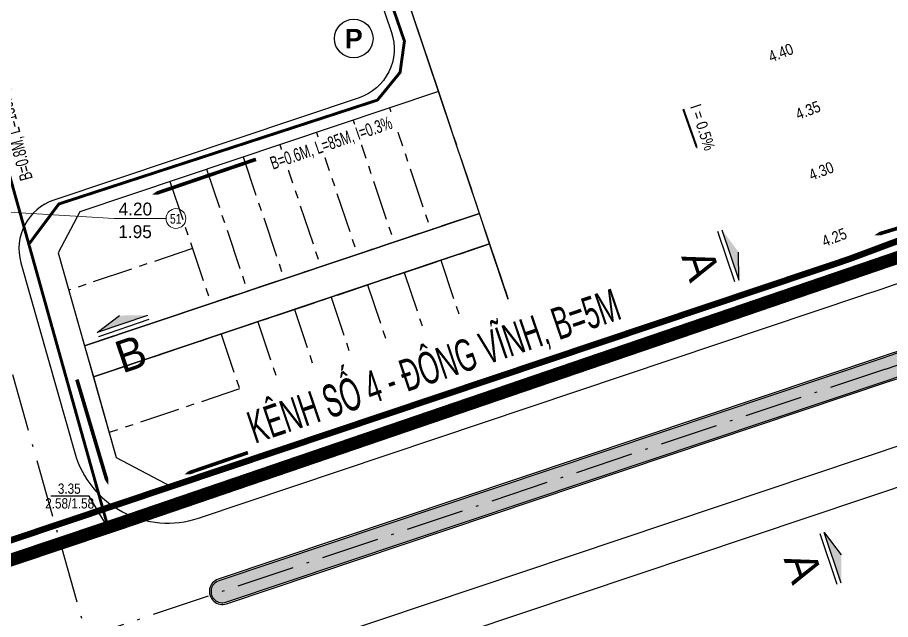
# Model space of a CAD drawing. Header units: metres. Extents: x 563124 to 573994, y 2062953 to 2068466.
# Drawn here: x 568517.9 to 568653.5, y 2065994.7 to 2066088.3 of the extents above; entities that cross this region are included whole.
import ezdxf
from ezdxf.enums import TextEntityAlignment as Align

# ---------------------------------------------------------------- set-up
doc = ezdxf.new("R2010")
doc.units = ezdxf.units.M
for name, pattern in [('ACAD_ISO10W100', [18.5, 12, -3, 0.5, -3]), ('CENTER', [2, 1.25, -0.25, 0.25, -0.25]), ('DOT', [0.25, 0, -0.25]), ('HIDDEN', [0.375, 0.25, -0.125])]:
    doc.linetypes.add(name, pattern=pattern)
doc.layers.get('0').update_dxf_attribs({"linetype": 'CONTINUOUS'})
for name, color, linetype in [('BoThamCo', 94, 'CONTINUOUS'), ('ChiaLo', 128, 'CENTER'), ('datoHonHop', 42, 'CONTINUOUS'), ('datOlienke', 42, 'CONTINUOUS'), ('do doc SN', 3, 'CONTINUOUS'), ('ghi_chu', 7, 'CONTINUOUS'), ('GHICHU', 7, 'CONTINUOUS'), ('ghinut', 86, 'CONTINUOUS'), ('hacth sdd', 8, 'CONTINUOUS'), ('LogDg', 7, 'CONTINUOUS'), ('MC', 7, 'CONTINUOUS'), ('Nut tim', 7, 'CONTINUOUS'), ('RANHGIOI', 2, 'HIDDEN'), ('thoatnuoc', 3, 'CONTINUOUS'), ('TimDg', 222, 'CONTINUOUS'), ('TNuoc', 7, 'CONTINUOUS'), ('ViaHeS', 32, 'CONTINUOUS')]:
    doc.layers.add(name, color=color, linetype=linetype)
doc.layers.add('caodotimduong', color=5, linetype='CONTINUOUS', lineweight=15)
doc.layers.add('TN', color=3, linetype='CONTINUOUS', lineweight=5)
doc.styles.add('ARIALB', font='VHARIALB.ttf', dxfattribs={"width": 0.75})
doc.styles.add('IN', font='VHARIALN.ttf')
doc.styles.add('solo', font='VHARIALN.ttf')
doc.styles.add('STYLE3', font='VHBODO.ttf', dxfattribs={"width": 0.8, "height": 2.2})
doc.styles.add('text', font='VHARIALN.ttf')
doc.styles.add('VnBlackH', font='VHBLACK.ttf')
doc.linetypes.add('TN_WATER_SUPPLY', pattern='A,0.5,-0.2,["TN",Standard,S=0.1,R=0,X=-0.1,Y=-0.05],-0.2', length=0.9)
doc.dimstyles.new('kichthuocnut', dxfattribs={"dimtxt": 1.1, "dimasz": 0.5, "dimexe": 0.5, "dimexo": 0.5, "dimgap": 0.5, "dimtad": 1, "dimzin": 0, "dimdsep": 46, "dimtxsty": 'solo', "dimblk": 'BOXFILLED', "dimcen": 0.09, "dimdle": 1, "dimclrd": 256, "dimclre": 256, "dimclrt": 7, "dimadec": 0, "dimazin": 0, "dimtfac": 1, "dimtix": 1, "dimtofl": 0, "dimtmove": 1, "dimatfit": 3, "dimldrblk": 'ARCHTICK', "dimfxl": 1, "dimtfill": 1, "dimtfillclr": 2, "dimtolj": 1, "dimtzin": 0, "dimlwd": -1, "dimlwe": -1, "dimarcsym": 0})

# ---------------------------------------------------------------- blocks, each defined once
blk = doc.blocks.new('dsl')
at = {"color": 158, "linetype": 'DOT'}
blk.add_wipeout([(0, 1.5), (0.336, 1.462), (0.727, 1.312), (1.018, 1.102), (1.234, 0.852), (1.354, 0.645), (1.442, 0.414), (1.5, 0), (1.441, -0.417), (1.326, -0.701), (1.151, -0.962), (0.914, -1.19), (0.612, -1.37), (0.38, -1.451), (0, -1.5), (-0.465, -1.426), (-0.792, -1.274), (-1.145, -0.969), (-1.316, -0.72), (-1.427, -0.463), (-1.493, -0.142), (-1.5, 0), (-1.461, 0.338), (-1.337, 0.68), (-1.173, 0.935), (-0.917, 1.187), (-0.627, 1.363), (-0.254, 1.478)], dxfattribs=at).dxf.layer = 'ghi_chu'
at = {"layer": 'ghi_chu', "color": 32}
blk.add_circle((0, 0), 1.5, dxfattribs=at)
at = {"layer": 'ghi_chu', "style": 'ARIALB'}
blk.add_attdef('01', text='', height=1.5, dxfattribs=at).set_placement((0, -0.75), align=Align.CENTER)
blk = doc.blocks.new('a')
at = {"layer": 'MC', "linetype": 'Continuous', "extrusion": (3.39823e-17, -4.39919e-09, 1)}
blk.add_hatch(color=6, dxfattribs=at).paths.add_polyline_path([(-964.2, 96.3), (-801.2, 42), (-1127.2, 42)])
at = {"layer": 'MC', "linetype": 'Continuous', "extrusion": (-3.39823e-17, -4.39919e-09, 1)}
blk.add_hatch(color=6, dxfattribs=at).paths.add_polyline_path([(992.3, 101.7), (829.3, 47.3), (1155.3, 47.3)])
at = {"layer": 'MC', "color": 6, "linetype": 'Continuous'}
for p, q in [((-801.2, 42, 0), (-964.2, 96.3, 0)), ((829.3, 47.3, 0), (992.3, 101.7, 0)), ((-1127.2, 42, 0), (-801.2, 42, 0)), ((-1127.2, 14.8, 0), (-801.2, 14.8, 0)), ((1155.3, 47.3, 0), (829.3, 47.3, 0)), ((1155.3, 20.2, 0), (829.3, 20.2, 0))]:
    blk.add_line(p, q, dxfattribs=at)
at = {"layer": 'MC', "style": 'VnBlackH'}
for rotation, p in [(0, (-962.7, -246.3)), (360, (990.2, -240.9))]:
    blk.add_text('a', height=196.9, rotation=rotation, dxfattribs=at).set_placement(p, align=Align.CENTER)
blk = doc.blocks.new('b')
at = {"layer": 'MC', "linetype": 'Continuous', "extrusion": (3.39823e-17, -4.39919e-09, 1)}
blk.add_hatch(color=6, dxfattribs=at).paths.add_polyline_path([(-717.1, 263.7), (-554.1, 209.3), (-880.1, 209.3)])
at = {"layer": 'MC', "linetype": 'Continuous', "extrusion": (-3.39823e-17, -4.39919e-09, 1)}
blk.add_hatch(color=6, dxfattribs=at).paths.add_polyline_path([(747, 263.7), (584, 209.3), (910, 209.3)])
at = {"layer": 'MC', "color": 6, "linetype": 'Continuous'}
for p, q in [((-554.1, 209.3, 0), (-717.1, 263.7, 0)), ((584, 209.3, 0), (747, 263.7, 0)), ((-880.1, 209.3, 0), (-554.1, 209.3, 0)), ((-880.1, 182.2, 0), (-554.1, 182.2, 0)), ((910, 209.3, 0), (584, 209.3, 0)), ((910, 182.2, 0), (584, 182.2, 0))]:
    blk.add_line(p, q, dxfattribs=at)
at = {"layer": 'MC', "style": 'VnBlackH'}
for rotation, p in [(0, (-715.6, -78.9)), (360, (737.6, -78.9))]:
    blk.add_text('b', height=196.9, rotation=rotation, dxfattribs=at).set_placement(p, align=Align.CENTER)
blk = doc.blocks.new('mt')
at = {"layer": 'TN', "linetype": 'Continuous'}
blk.add_lwpolyline([(6347, 0, 567, 567, 0), (-7039, 0, 2268, 0, 0), (-10714, 0, 0, 0, 0)], format="xyseb", dxfattribs=at)
blk = doc.blocks.new('_BoxFilled')
at = {"color": 0, "linetype": 'ByBlock', "lineweight": -2}
blk.add_line((-0.5, 0), (-1, 0), dxfattribs=at)
at = {"color": 0, "linetype": 'ByBlock'}
blk.add_solid([(-0.5, 0.5), (0.5, 0.5), (-0.5, -0.5), (0.5, -0.5)], dxfattribs=at)

msp = doc.modelspace()

# ---------------------------------------------------------------- hatches: boundary and pattern name
at = {"layer": 'hacth sdd'}
h = msp.add_hatch(dxfattribs=at)
h.set_pattern_fill('CROSS', color=64, scale=0.05, style=0)
h.set_pattern_definition([(0, (568124.4922, 2065856.43456), (0.3175, 0.3175), [0.15875, -0.47625]), (90, (568124.5716, 2065856.3552), (-0.3175, 0.3175), [0.15875, -0.47625])])
edge = h.paths.add_edge_path()
edge.add_arc((568334.571, 2066981.647), 1001.75, 288.5515, 290.848363)
edge.add_arc((568690.436, 2066047.109), 1.75, 291.91241, 470.8465)
edge.add_arc((568334.571, 2066981.647), 998.25, 288.5515, 290.846501, ccw=False)
edge.add_line((568652.171, 2066035.268), (568549.133, 2066000.689))
edge.add_arc((568549.69, 2065999.03), 1.75, 108.5515, 288.5515)
edge.add_line((568550.247, 2065997.371), (568653.284, 2066031.95))

# ---------------------------------------------------------------- linework, layer by layer
at = {"layer": 'BoThamCo'}
msp.add_lwpolyline([(568591.233, 2066053.054), (568589.642, 2066057.794), (568528.296, 2066037.207), (568529.663, 2066032.391)], close=True, dxfattribs=at)
msp.add_lwpolyline([(568653.284, 2066031.95, 0.0100223), (568691.09, 2066045.486, 0.9907412), (568689.814, 2066048.745, -0.0100142), (568652.171, 2066035.268), (568549.133, 2066000.689, 1), (568550.247, 2065997.371)], format="xyb", close=True, dxfattribs=at)
at = {"layer": 'caodotimduong', "color": 5, "ltscale": 75}
msp.add_circle((568542.496, 2066057.01), 1.532, dxfattribs=at)
at = {"layer": 'ChiaLo', "ltscale": 5}
for points in [[(568583.279, 2066076.755), (568589.642, 2066057.794), (568528.296, 2066037.207)], [(568575.695, 2066074.21), (568582.058, 2066055.249)], [(568570.006, 2066072.301), (568576.369, 2066053.34)], [(568564.318, 2066070.392), (568570.681, 2066051.431)], [(568558.63, 2066068.483), (568564.993, 2066049.522)], [(568552.942, 2066066.574), (568559.305, 2066047.613)], [(568547.253, 2066064.665), (568553.617, 2066045.704)], [(568541.565, 2066062.756), (568547.928, 2066043.795)], [(568545.065, 2066052.328), (568525.835, 2066045.874)], [(568529.663, 2066032.391), (568591.233, 2066053.054), (568597.596, 2066034.093)], [(568583.648, 2066050.509), (568590.012, 2066031.548)], [(568577.96, 2066048.6), (568584.323, 2066029.639)], [(568572.272, 2066046.691), (568578.635, 2066027.73)], [(568566.584, 2066044.782), (568572.947, 2066025.821)], [(568560.896, 2066042.873), (568567.259, 2066023.912)], [(568555.207, 2066040.964), (568561.57, 2066022.003)], [(568549.519, 2066039.055), (568555.882, 2066020.094)], [(568552.382, 2066030.523), (568532.123, 2066023.724)]]:
    msp.add_lwpolyline(points, dxfattribs=at)
at = {"layer": 'datoHonHop', "linetype": 'ByBlock'}
msp.add_lwpolyline([(568689.251, 2066076.314, -0.1211185), (568699.164, 2066098.556, 0.2573061), (568702.176, 2066117.626), (568693.302, 2066142.16), (568686.862, 2066145.271), (568579.734, 2066109.319), (568575.325, 2066100.456), (568597.596, 2066034.093), (568647.001, 2066050.673, 0.0079745), (568676.533, 2066061.111, 0.2651941)], format="xyb", close=True, dxfattribs=at)
at = {"layer": 'datOlienke'}
for points in [[(568589.642, 2066057.794), (568583.279, 2066076.755), (568527.568, 2066058.059), (568524.193, 2066051.658), (568528.296, 2066037.207)], [(568597.596, 2066034.093), (568591.233, 2066053.054), (568529.663, 2066032.391), (568533.219, 2066019.864), (568541.767, 2066015.357)]]:
    msp.add_lwpolyline(points, close=True, dxfattribs=at)
at = {"layer": 'do doc SN', "color": 7}
msp.add_lwpolyline([(568621.305, 2066074.019, 0.332, 0.332, 0), (568623.168, 2066068.748, 0.83, 0, 0), (568623.494, 2066067.825, 0, 0, 0)], format="xyseb", dxfattribs=at)
at = {"layer": 'thoatnuoc', "color": 4, "linetype": 'TN_WATER_SUPPLY', "ltscale": 10, "const_width": 0.455}
msp.add_lwpolyline([(568497.237, 2066133.125), (568531.98, 2066008.892)], dxfattribs=at)
at = {"layer": 'TimDg', "linetype": 'ACAD_ISO10W100', "ltscale": 0.75}
msp.add_lwpolyline([(569579.458, 2066552.489), (569316.691, 2066388.631, -0.0121561), (569316.482, 2066388.507), (569007.707, 2066216.212), (568836.949, 2066116.999, -0.0506838), (568652.728, 2066033.609), (568203.78, 2065882.944), (567811.807, 2065759.32)], format="xyb", dxfattribs=at)

# ---------------------------------------------------------------- block references
at = {"layer": 'MC', "xscale": 0.0254, "yscale": 0.0254, "zscale": 0.0254}
for name, p, rotation in [('a', (568635.384, 2066027.788), 288.5514997335338), ('b', (568517.897, 2066029.499), 18.71234373024406)]:
    msp.add_blockref(name, p, dxfattribs=dict(at, rotation=rotation))
at = {"layer": 'thoatnuoc', "xscale": 0.001, "yscale": 0.001, "zscale": 0.001}
for p, rotation in [((568548.918, 2066064.159), 18.8425208594012), ((568661.264, 2066057.512), 16.88595218122441), ((568528.919, 2066025.891), 106.5443441019094), ((568553.932, 2066020.709), 18.91783215956427)]:
    msp.add_blockref('mt', p, dxfattribs=dict(at, rotation=rotation))

# ---------------------------------------------------------------- texts
at = {"layer": 'caodotimduong', "color": 7, "ltscale": 75, "style": 'STYLE3'}
for s, p in [('4.20', (568536.191, 2066057.481)), ('1.95', (568536.147, 2066053.967))]:
    msp.add_text(s, height=2, rotation=359.99998, dxfattribs=at).set_placement(p, align=Align.CENTER)
at = {"layer": 'do doc SN', "color": 7, "style": 'IN'}
for s, rotation, p in [('4.40', 21.29562, (568634.965, 2066081.263)), ('i = 0.5%%%', 288.21137, (568622.343, 2066074.444)), ('4.35', 21.29562, (568639.179, 2066072.317)), ('4.30', 21.29562, (568641.24, 2066062.865)), ('4.25', 21.29562, (568643.27, 2066052.564))]:
    msp.add_text(s, height=1.75, rotation=rotation, dxfattribs=at).set_placement(p)
at = {"layer": 'ghinut', "color": 7, "ltscale": 75, "style": 'text'}
for s, p in [('3.35', (568525.92, 2066014.225)), ('2.58/1.58', (568525.981, 2066011.933))]:
    msp.add_text(s, height=1.5909, rotation=359.99998, dxfattribs=at).set_placement(p, align=Align.CENTER)
at = {"layer": 'Nut tim', "color": 7, "ltscale": 75, "style": 'STYLE3', "width": 0.8}
msp.add_text('51', height=1.5, rotation=0.00002, dxfattribs=at).set_placement((568542.454, 2066056.218), align=Align.CENTER)

# ---------------------------------------------------------------- leaders
at = {"layer": 'caodotimduong', "color": 5, "ltscale": 75}
msp.add_leader([(568509.799, 2066058.424), (568532.906, 2066057.01), (568540.964, 2066057.01)], dimstyle='kichthuocnut', override={"dimasz": 1.5, "dimclrd": 5, "dimldrblk": 'Dot'}, dxfattribs=at)
at = {"layer": 'ghinut'}
msp.add_leader([(568531.98, 2066008.892), (568529.039, 2066013.839), (568523.043, 2066013.839)], dimstyle='kichthuocnut', override={"dimasz": 1, "dimclrd": 256, "dimldrblk": 'None'}, dxfattribs=at)

# ---------------------------------------------------------------- next in the draw order: block references
at = {"layer": 'ghi_chu', "xscale": 2, "yscale": 2, "zscale": 2}
msp.add_blockref('dsl', (568570.117, 2066084.985), dxfattribs=at).add_auto_attribs({'01': 'p'})

# ---------------------------------------------------------------- next in the draw order: linework, layer by layer
at = {"layer": 'thoatnuoc', "linetype": 'TN_WATER_SUPPLY', "ltscale": 30, "const_width": 2}
msp.add_lwpolyline([(569292.44, 2066392.543), (569173.539, 2066325.996), (568921.439, 2066183.193), (568784.858, 2066104.054), (568736.596, 2066078.983), (568534.219, 2066009.763), (568192.963, 2065895.121), (568185.184, 2065901.114)], dxfattribs=at)
at = {"layer": 'thoatnuoc', "linetype": 'TN_WATER_SUPPLY', "ltscale": 10, "const_width": 0.455}
msp.add_lwpolyline([(568573.169, 2066098.588), (568577.991, 2066084.585), (568577.312, 2066079.719), (568573.799, 2066075.418), (568524.306, 2066059.273), (568519.746, 2066053.158)], dxfattribs=at)

# ---------------------------------------------------------------- next in the draw order: wipeouts: each hides what was drawn before it
msp.add_wipeout([(568554.254, 2066018.925), (568614.258, 2066039.369), (568610.613, 2066050.069), (568550.608, 2066029.624)]).dxf.layer = 'GHICHU'
for points in [[(568521.097, 2066063.361), (568515.674, 2066083.674), (568512.436, 2066082.81), (568517.859, 2066062.497)], [(568557.263, 2066063.604), (568577.133, 2066070.476), (568576.038, 2066073.643), (568556.168, 2066066.771)]]:
    msp.add_wipeout(points).translate(0, 0, 0).dxf.layer = 'TNuoc'

# ---------------------------------------------------------------- next in the draw order: linework, layer by layer
at = {"layer": 'LogDg'}
for points in [[(568570.948, 2066075.781), (568523.548, 2066059.874, 0.4004581), (568518.397, 2066050.105), (568526.782, 2066020.568, 0.4281041), (568545.984, 2066010.444), (568648.91, 2066044.985, 0.0088857), (568681.995, 2066056.747, 0.2781172), (568694.803, 2066072.948, -0.1470471), (568705.33, 2066096.621, 0.270704), (568708.976, 2066116.466), (568698.929, 2066144.243, 0.4074168), (568688.861, 2066149.106), (568579.728, 2066112.482, 0.4142136), (568572.169, 2066097.287), (568575.987, 2066085.911, -0.4142136), (568570.948, 2066075.781)], [(568731.777, 2066022.932, -0.1246658), (568711.594, 2066031.927, 0.2629368), (568692.15, 2066034.926, -0.0093449), (568656.521, 2066022.224), (568551.613, 2065987.017, 0.4052568), (568542.025, 2065968.463), (568550.923, 2065938.978), (568539.435, 2065935.51), (568530.909, 2065963.762, 0.4232274), (568511.776, 2065973.648), (568425.403, 2065944.662, 0.4065199), (568420.3, 2065934.733), (568434.533, 2065888.3), (568425.929, 2065885.662), (568411.888, 2065931.466, 0.4219493), (568401.694, 2065936.705), (568275.221, 2065894.261, 0.3468311), (568269.797, 2065885.971), (568270.818, 2065874.448, 0.1098508), (568280.271, 2065844.652), (568275.082, 2065841.639, -0.1098508), (568264.842, 2065873.919)]]:
    msp.add_lwpolyline(points, format="xyb", dxfattribs=at)
msp.add_lwpolyline([(568653.364, 2066031.713, 0.0100229), (568691.181, 2066045.253, 0.9913355), (568689.725, 2066048.979, -0.0100142), (568652.091, 2066035.505), (568549.054, 2066000.926, 1), (568550.326, 2065997.134)], format="xyb", close=True, dxfattribs=at)
at = {"layer": 'RANHGIOI', "color": 1, "ltscale": 9, "const_width": 1}
msp.add_lwpolyline([(569000.559, 2066606.466), (568982.152, 2066596.774), (568641.488, 2066448.283), (568640.642, 2066447.92, -0.0051374), (568606.738, 2066433.79), (568320.264, 2066354.564, -0.0205674), (568279.256, 2066345.02), (568234.037, 2066336.438, -0.0212183), (568191.058, 2066330.157), (568073.843, 2066318.077), (568071.016, 2066300.813, 0.128574), (568077.06, 2066236.337), (568081.976, 2066222.838, 0.0394083), (568090.337, 2066204.509), (568103.308, 2066181.143), (568149.911, 2066112.204, -0.11987), (568174.777, 2066045.3), (568189.564, 2065919.75), (568193.006, 2065898.42), (568198.209, 2065900.061), (568647.001, 2066050.673, 0.0506838), (568827.906, 2066132.562), (568998.799, 2066231.855), (569157.481, 2066320.398, 0.0065941)], format="xyb", dxfattribs=at)
at = {"layer": 'TimDg', "linetype": 'ACAD_ISO10W100', "ltscale": 0.75}
msp.add_lwpolyline([(569579.458, 2066552.489), (569316.691, 2066388.631, -0.0121561), (569316.482, 2066388.507), (569007.707, 2066216.212), (568836.949, 2066116.999, -0.0506838), (568652.728, 2066033.609), (568203.78, 2065882.944), (567811.807, 2065759.32)], format="xyb", dxfattribs=at)
msp.add_lwpolyline([(568414.779, 2066393.153), (568528.662, 2065991.973)], dxfattribs=at)
at = {"layer": 'ViaHeS'}
msp.add_lwpolyline([(568583.279, 2066076.755), (568527.568, 2066058.059), (568524.193, 2066051.658), (568533.219, 2066019.864), (568541.767, 2066015.357), (568647.001, 2066050.673, 0.0079745), (568676.532, 2066061.111, 0.2651955), (568689.251, 2066076.314, -0.1211185), (568699.164, 2066098.556, 0.2573061), (568702.176, 2066117.626), (568693.302, 2066142.16), (568686.862, 2066145.271), (568579.734, 2066109.319), (568575.325, 2066100.456), (568583.279, 2066076.755)], format="xyb", close=True, dxfattribs=at)
at = {"layer": 'ViaHeS', "elevation": 0}
msp.add_lwpolyline([(568261.853, 2065873.654, 0.1098508), (568272.488, 2065840.133), (568282.866, 2065846.158, -0.1098508), (568273.807, 2065874.713), (568273.138, 2065882.252), (568277.48, 2065888.691), (568402.232, 2065930.557), (568408.438, 2065927.367), (568421.626, 2065884.343), (568438.836, 2065889.619), (568425.508, 2065933.096), (568428.783, 2065939.467), (568515.847, 2065968.686), (568524.506, 2065964.211), (568533.691, 2065933.777), (568556.668, 2065940.711), (568547.27, 2065971.851), (568551.883, 2065980.779), (568658.455, 2066016.544, 0.0085451), (568691.246, 2066028.176, -0.2491929), (568709.856, 2066025.734, 0.0997504), (568728.253, 2066017.517, -0.256949), (568742.696, 2066004.74)], format="xyb", dxfattribs=at)

# ---------------------------------------------------------------- next in the draw order: texts
at = {"layer": 'GHICHU', "linetype": 'ACAD_ISO10W100', "ltscale": 0.5, "style": 'text', "width": 0.7}
msp.add_text('Kªnh sè 4 - ®«ng vÜnh, B=5m', height=5, rotation=18.81474, dxfattribs=at).set_placement((568554.747, 2066021.986))
at = {"layer": 'TNuoc', "color": 7, "linetype": 'ByBlock', "style": 'text', "width": 0.8}
for s, rotation, p in [('b=0.8m, l=130m, i=0.3%%%', 104.94786, (568516.616, 2066073.036, 0)), ('b=0.6m, l=85m, i=0.3%%%', 19.07631, (568566.591, 2066068.77, 0))]:
    msp.add_text(s, height=2, rotation=rotation, dxfattribs=at).set_placement(p, align=Align.MIDDLE_CENTER)

doc.saveas('drawing.dxf')
